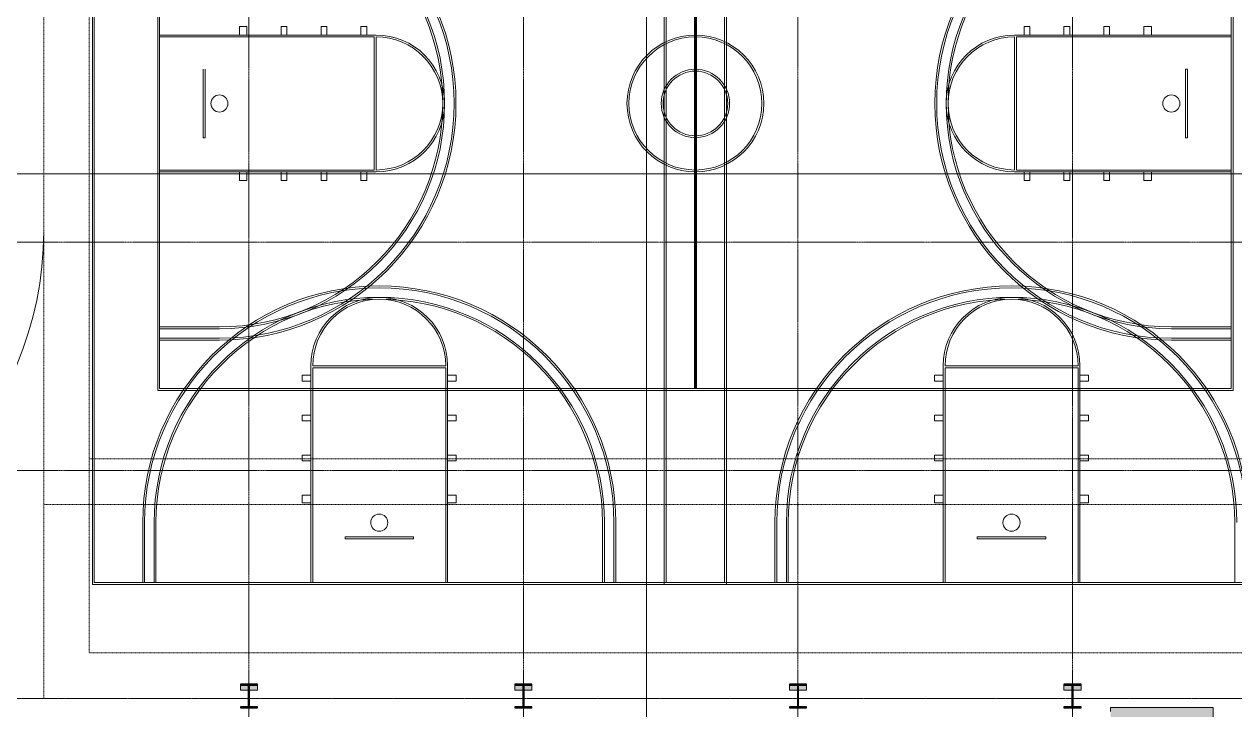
# Model space of a CAD drawing. Header units: inches. Extents: x 22110 to 26500, y -23046 to -20307.
# Drawn here: x 24583 to 25857, y -22362 to -21641 of the extents above; entities that cross this region are included whole.
import ezdxf

# ---------------------------------------------------------------- set-up
doc = ezdxf.new("R2010")
doc.units = ezdxf.units.IN
doc.header["$MEASUREMENT"] = 0
doc.linetypes.add('Dash 1_16_', pattern=[0.125, 0.0625, -0.0625])
doc.linetypes.add('Grid Line 1_2_', pattern=[0.875, 0.5, -0.125, 0.125, -0.125])
for name, color, linetype, lineweight in [('A-DETL', 90, 'Continuous', 9), ('G-ANNO-SYMB', 111, 'Continuous', 9), ('Q-CASE', 31, 'Continuous', 9), ('S-COLS', 52, 'Continuous', 9), ('S-GRID', 1, 'Continuous', 9)]:
    doc.layers.add(name, color=color, linetype=linetype, lineweight=lineweight)
pattern_1 = [(45, (0, 0), (-12.6713535, 12.6713535), []), (45, (0, 19.2), (-12.6713535, 12.6713535), [])]

# ---------------------------------------------------------------- blocks, each defined once
blk = doc.blocks.new('Casework 1 - Casework 1-456223-First Floor Plan')
at = {"layer": 'Q-CASE'}
h = blk.add_hatch(color=256, dxfattribs=at)
h.paths.add_polyline_path([(25750.4, -22590.7), (25750.4, -22371.6), (25834.4, -22371.6), (25834.4, -22347.6), (25726.4, -22347.6), (25726.4, -22590.7)], flags=0)
h.paths.add_polyline_path([(25810.4, -22590.7), (25834.4, -22590.7), (25834.4, -22419.6), (25810.4, -22419.6), (25810.4, -22550.5)], flags=0)
for p, q in [((25834.4, -22347.6), (25726.4, -22347.6)), ((25726.4, -22347.6), (25726.4, -22351.8)), ((25834.4, -22371.6), (25834.4, -22347.6)), ((25750.4, -22590.7), (25750.4, -22371.6)), ((25750.4, -22371.6), (25834.4, -22371.6)), ((25834.4, -22419.6), (25810.4, -22419.6)), ((25810.4, -22419.6), (25810.4, -22590.7)), ((25834.4, -22590.7), (25834.4, -22419.6))]:
    blk.add_line(p, q, dxfattribs=at)

msp = doc.modelspace()

# ---------------------------------------------------------------- hatches: boundary and pattern name
at = {"layer": 'S-COLS'}
h = msp.add_hatch(dxfattribs=at)
h.set_pattern_fill('FP_1', color=256, style=0, pattern_type=2)
h.set_pattern_definition(pattern_1)
h.paths.add_polyline_path([(24828.3902, -22336.1013), (24828.3902, -22334.848), (24810.3902, -22334.848), (24810.3902, -22336.1013)], flags=0)
h = msp.add_hatch(color=256, dxfattribs=at)
h.paths.add_polyline_path([(24818.7652, -22341.3061), (24818.7652, -22336.1013), (24810.3902, -22336.1013), (24810.3902, -22341.3061)], flags=0)
h.paths.add_polyline_path([(24828.3902, -22341.3061), (24828.3902, -22336.1013), (24820.0152, -22336.1013), (24820.0152, -22341.3061)], flags=0)
h = msp.add_hatch(dxfattribs=at)
h.set_pattern_fill('FP_1', color=256, style=0, pattern_type=2)
h.set_pattern_definition(pattern_1)
h.paths.add_polyline_path([(24820.0152, -22358.8028), (24820.0152, -22336.1013), (24818.7652, -22336.1013), (24818.7652, -22358.8028)], flags=0)
h = msp.add_hatch(dxfattribs=at)
h.set_pattern_fill('FP_1', color=256, style=0, pattern_type=2)
h.set_pattern_definition(pattern_1)
h.paths.add_polyline_path([(25117.3902, -22336.1013), (25117.3902, -22334.848), (25099.3902, -22334.848), (25099.3902, -22336.1013)], flags=0)
h = msp.add_hatch(color=256, dxfattribs=at)
h.paths.add_polyline_path([(25107.7652, -22341.3061), (25107.7652, -22336.1013), (25099.3902, -22336.1013), (25099.3902, -22341.3061)], flags=0)
h.paths.add_polyline_path([(25117.3902, -22341.3061), (25117.3902, -22336.1013), (25109.0152, -22336.1013), (25109.0152, -22341.3061)], flags=0)
h = msp.add_hatch(dxfattribs=at)
h.set_pattern_fill('FP_1', color=256, style=0, pattern_type=2)
h.set_pattern_definition(pattern_1)
h.paths.add_polyline_path([(25109.0152, -22358.8028), (25109.0152, -22336.1013), (25107.7652, -22336.1013), (25107.7652, -22358.8028)], flags=0)
h = msp.add_hatch(dxfattribs=at)
h.set_pattern_fill('FP_1', color=256, style=0, pattern_type=2)
h.set_pattern_definition(pattern_1)
h.paths.add_polyline_path([(25406.3902, -22336.1013), (25406.3902, -22334.848), (25388.3902, -22334.848), (25388.3902, -22336.1013), (25402.0712, -22336.1013)], flags=0)
h = msp.add_hatch(color=256, dxfattribs=at)
h.paths.add_polyline_path([(25402.0712, -22341.3061), (25406.3902, -22341.3061), (25406.3902, -22336.1013), (25398.0152, -22336.1013), (25398.0152, -22341.3061)], flags=0)
h.paths.add_polyline_path([(25396.7652, -22341.3061), (25396.7652, -22336.1013), (25388.3902, -22336.1013), (25388.3902, -22341.3061)], flags=0)
h = msp.add_hatch(dxfattribs=at)
h.set_pattern_fill('FP_1', color=256, style=0, pattern_type=2)
h.set_pattern_definition(pattern_1)
h.paths.add_polyline_path([(25398.0152, -22358.8028), (25398.0152, -22336.1013), (25396.7652, -22336.1013), (25396.7652, -22358.8028)], flags=0)
h = msp.add_hatch(dxfattribs=at)
h.set_pattern_fill('FP_1', color=256, style=0, pattern_type=2)
h.set_pattern_definition(pattern_1)
h.paths.add_polyline_path([(25695.3902, -22336.1013), (25695.3902, -22334.848), (25677.3902, -22334.848), (25677.3902, -22336.1013)], flags=0)
h = msp.add_hatch(color=256, dxfattribs=at)
h.paths.add_polyline_path([(25685.7652, -22341.3061), (25685.7652, -22336.1013), (25677.3902, -22336.1013), (25677.3902, -22341.3061)], flags=0)
h.paths.add_polyline_path([(25695.3902, -22341.3061), (25695.3902, -22336.1013), (25687.0152, -22336.1013), (25687.0152, -22341.3061)], flags=0)
h = msp.add_hatch(dxfattribs=at)
h.set_pattern_fill('FP_1', color=256, style=0, pattern_type=2)
h.set_pattern_definition(pattern_1)
h.paths.add_polyline_path([(25687.0152, -22358.8028), (25687.0152, -22336.1013), (25685.7652, -22336.1013), (25685.7652, -22358.8028)], flags=0)
h = msp.add_hatch(dxfattribs=at)
h.set_pattern_fill('FP_1', color=256, style=0, pattern_type=2)
h.set_pattern_definition(pattern_1)
h.paths.add_polyline_path([(24828.3902, -22360.0528), (24828.3902, -22358.8028), (24810.3902, -22358.8028), (24810.3902, -22360.0528)], flags=0)
h = msp.add_hatch(dxfattribs=at)
h.set_pattern_fill('FP_1', color=256, style=0, pattern_type=2)
h.set_pattern_definition(pattern_1)
h.paths.add_polyline_path([(25117.3902, -22360.0528), (25117.3902, -22358.8028), (25099.3902, -22358.8028), (25099.3902, -22360.0528)], flags=0)
h = msp.add_hatch(dxfattribs=at)
h.set_pattern_fill('FP_1', color=256, style=0, pattern_type=2)
h.set_pattern_definition(pattern_1)
h.paths.add_polyline_path([(25406.3902, -22360.0528), (25406.3902, -22358.8028), (25388.3902, -22358.8028), (25388.3902, -22360.0528), (25402.0712, -22360.0528)], flags=0)
h = msp.add_hatch(dxfattribs=at)
h.set_pattern_fill('FP_1', color=256, style=0, pattern_type=2)
h.set_pattern_definition(pattern_1)
h.paths.add_polyline_path([(25695.3902, -22360.0528), (25695.3902, -22358.8028), (25677.3902, -22358.8028), (25677.3902, -22360.0528)], flags=0)

# ---------------------------------------------------------------- linework, layer by layer
at = {"layer": 'A-DETL', "linetype": 'Dash 1_16_'}
for p, q in [((24603.3902, -21140.0528), (24603.3902, -22350.0528)), ((24651.3902, -21146.0528), (24651.3902, -22302.0528)), ((25927.3902, -22098.0528), (24651.3902, -22098.0528)), ((25975.3902, -22146.0528), (24603.3902, -22146.0528)), ((24651.3902, -22302.0528), (25927.3902, -22302.0528)), ((24603.3902, -22350.0528), (24818.7652, -22350.0528)), ((24820.0152, -22350.0528), (25107.7652, -22350.0528)), ((25109.0152, -22350.0528), (25396.7652, -22350.0528)), ((25398.0152, -22350.0528), (25685.7652, -22350.0528)), ((25687.0152, -22350.0528), (25970.3902, -22350.0528))]:
    msp.add_line(p, q, dxfattribs=at)
at = {"layer": 'A-DETL'}
for p, q in [((24654.6117, -21218.0528), (24654.6117, -22230.0528)), ((24656.6117, -21220.0528), (24656.6117, -22228.0528)), ((25256.6117, -21218.0528), (25256.6117, -22230.0528)), ((25258.6117, -21220.0528), (25258.6117, -22228.0528)), ((25320.1688, -21220.0528), (25320.1688, -22228.0528)), ((25322.1688, -21218.0528), (25322.1688, -22230.0528)), ((24723.3902, -21422.0528), (24723.3902, -22026.0528)), ((24725.3902, -21424.0528), (24725.3902, -22024.0528)), ((25288.3902, -21424.0528), (25288.3902, -22024.0528)), ((25289.3902, -21424.0528), (25289.3902, -22024.0528)), ((25290.3902, -21424.0528), (25290.3902, -22024.0528)), ((25853.3902, -22024.0528), (25853.3902, -21424.0528)), ((25855.3902, -22026.0528), (25855.3902, -21422.0528)), ((24809.3902, -21652.0528), (24809.3902, -21643.0528)), ((24817.3902, -21643.0528), (24809.3902, -21643.0528)), ((24817.3902, -21652.0528), (24817.3902, -21643.0528)), ((24853.3902, -21652.0528), (24853.3902, -21643.0528)), ((24859.3902, -21643.0528), (24853.3902, -21643.0528)), ((24859.3902, -21652.0528), (24859.3902, -21643.0528)), ((24895.3902, -21652.0528), (24895.3902, -21643.0528)), ((24901.3902, -21643.0528), (24895.3902, -21643.0528)), ((24901.3902, -21652.0528), (24901.3902, -21643.0528)), ((24937.3902, -21652.0528), (24937.3902, -21643.0528)), ((24943.3902, -21643.0528), (24937.3902, -21643.0528)), ((24943.3902, -21652.0528), (24943.3902, -21643.0528)), ((25635.3902, -21643.0528), (25641.3902, -21643.0528)), ((25635.3902, -21652.0528), (25635.3902, -21643.0528)), ((25641.3902, -21652.0528), (25641.3902, -21643.0528)), ((25677.3902, -21643.0528), (25683.3902, -21643.0528)), ((25677.3902, -21652.0528), (25677.3902, -21643.0528)), ((25683.3902, -21652.0528), (25683.3902, -21643.0528)), ((25719.3902, -21643.0528), (25725.3902, -21643.0528)), ((25719.3902, -21652.0528), (25719.3902, -21643.0528)), ((25725.3902, -21652.0528), (25725.3902, -21643.0528)), ((25761.3902, -21643.0528), (25769.3902, -21643.0528)), ((25761.3902, -21652.0528), (25761.3902, -21643.0528)), ((25769.3902, -21652.0528), (25769.3902, -21643.0528)), ((24953.3902, -21652.0528), (24725.3902, -21652.0528)), ((24951.3902, -21654.0528), (24725.3902, -21654.0528)), ((24951.3902, -21794.0528), (24951.3902, -21654.0528)), ((24953.3902, -21794.0528), (24953.3902, -21654.0528)), ((25625.3902, -21652.0528), (25853.3902, -21652.0528)), ((25625.3902, -21794.0528), (25625.3902, -21654.0528)), ((25627.3902, -21794.0528), (25627.3902, -21654.0528)), ((25627.3902, -21654.0528), (25853.3902, -21654.0528)), ((24771.3902, -21760.0528), (24771.3902, -21688.0528)), ((24773.3902, -21760.0528), (24773.3902, -21688.0528)), ((25805.3902, -21760.0528), (25805.3902, -21688.0528)), ((25805.3902, -21688.0528), (25807.3902, -21688.0528)), ((25807.3902, -21760.0528), (25807.3902, -21688.0528)), ((24773.3902, -21760.0528), (24771.3902, -21760.0528)), ((25805.3902, -21760.0528), (25807.3902, -21760.0528)), ((24951.3902, -21794.0528), (24725.3902, -21794.0528)), ((24953.3902, -21796.0528), (24725.3902, -21796.0528)), ((24809.3902, -21796.0528), (24809.3902, -21805.0528)), ((24817.3902, -21796.0528), (24817.3902, -21805.0528)), ((24853.3902, -21796.0528), (24853.3902, -21805.0528)), ((24859.3902, -21796.0528), (24859.3902, -21805.0528)), ((24895.3902, -21796.0528), (24895.3902, -21805.0528)), ((24901.3902, -21796.0528), (24901.3902, -21805.0528)), ((24937.3902, -21796.0528), (24937.3902, -21805.0528)), ((24943.3902, -21796.0528), (24943.3902, -21805.0528)), ((25625.3902, -21796.0528), (25853.3902, -21796.0528)), ((25627.3902, -21794.0528), (25853.3902, -21794.0528)), ((25635.3902, -21796.0528), (25635.3902, -21805.0528)), ((25641.3902, -21796.0528), (25641.3902, -21805.0528)), ((25677.3902, -21796.0528), (25677.3902, -21805.0528)), ((25683.3902, -21796.0528), (25683.3902, -21805.0528)), ((25719.3902, -21796.0528), (25719.3902, -21805.0528)), ((25725.3902, -21796.0528), (25725.3902, -21805.0528)), ((25761.3902, -21796.0528), (25761.3902, -21805.0528)), ((25769.3902, -21796.0528), (25769.3902, -21805.0528)), ((24817.3902, -21805.0528), (24809.3902, -21805.0528)), ((24859.3902, -21805.0528), (24853.3902, -21805.0528)), ((24901.3902, -21805.0528), (24895.3902, -21805.0528)), ((24943.3902, -21805.0528), (24937.3902, -21805.0528)), ((25635.3902, -21805.0528), (25641.3902, -21805.0528)), ((25677.3902, -21805.0528), (25683.3902, -21805.0528)), ((25719.3902, -21805.0528), (25725.3902, -21805.0528)), ((25761.3902, -21805.0528), (25769.3902, -21805.0528)), ((24788.3902, -21959.0528), (24725.3902, -21959.0528)), ((24788.3902, -21961.0528), (24725.3902, -21961.0528)), ((25790.3902, -21959.0528), (25853.3902, -21959.0528)), ((25790.3902, -21961.0528), (25853.3902, -21961.0528)), ((24788.3902, -21971.0528), (24725.3902, -21971.0528)), ((24788.3902, -21973.0528), (24725.3902, -21973.0528)), ((25790.3902, -21971.0528), (25853.3902, -21971.0528)), ((25790.3902, -21973.0528), (25853.3902, -21973.0528)), ((24884.6117, -22000.0528), (24884.6117, -22228.0528)), ((24886.6117, -22000.0528), (25026.6117, -22000.0528)), ((24886.6117, -22002.0528), (25026.6117, -22002.0528)), ((24886.6117, -22002.0528), (24886.6117, -22228.0528)), ((25026.6117, -22002.0528), (25026.6117, -22228.0528)), ((25028.6117, -22000.0528), (25028.6117, -22228.0528)), ((25550.1688, -22000.0528), (25550.1688, -22228.0528)), ((25692.1688, -22000.0528), (25552.1688, -22000.0528)), ((25692.1688, -22002.0528), (25552.1688, -22002.0528)), ((25552.1688, -22002.0528), (25552.1688, -22228.0528)), ((25692.1688, -22002.0528), (25692.1688, -22228.0528)), ((25694.1688, -22000.0528), (25694.1688, -22228.0528)), ((24875.6117, -22010.0528), (24875.6117, -22016.0528)), ((24884.6117, -22010.0528), (24875.6117, -22010.0528)), ((24884.6117, -22016.0528), (24875.6117, -22016.0528)), ((25028.6117, -22010.0528), (25037.6117, -22010.0528)), ((25028.6117, -22016.0528), (25037.6117, -22016.0528)), ((25037.6117, -22010.0528), (25037.6117, -22016.0528)), ((25541.1688, -22010.0528), (25541.1688, -22016.0528)), ((25550.1688, -22010.0528), (25541.1688, -22010.0528)), ((25550.1688, -22016.0528), (25541.1688, -22016.0528)), ((25694.1688, -22010.0528), (25703.1688, -22010.0528)), ((25694.1688, -22016.0528), (25703.1688, -22016.0528)), ((25703.1688, -22010.0528), (25703.1688, -22016.0528)), ((24723.3902, -22026.0528), (25855.3902, -22026.0528)), ((24725.3902, -22024.0528), (25853.3902, -22024.0528)), ((24875.6117, -22052.0528), (24875.6117, -22058.0528)), ((24884.6117, -22052.0528), (24875.6117, -22052.0528)), ((25028.6117, -22052.0528), (25037.6117, -22052.0528)), ((25037.6117, -22052.0528), (25037.6117, -22058.0528)), ((25541.1688, -22052.0528), (25541.1688, -22058.0528)), ((25550.1688, -22052.0528), (25541.1688, -22052.0528)), ((25694.1688, -22052.0528), (25703.1688, -22052.0528)), ((25703.1688, -22052.0528), (25703.1688, -22058.0528)), ((24884.6117, -22058.0528), (24875.6117, -22058.0528)), ((25028.6117, -22058.0528), (25037.6117, -22058.0528)), ((25550.1688, -22058.0528), (25541.1688, -22058.0528)), ((25694.1688, -22058.0528), (25703.1688, -22058.0528)), ((24875.6117, -22094.0528), (24875.6117, -22100.0528)), ((24884.6117, -22094.0528), (24875.6117, -22094.0528)), ((25028.6117, -22094.0528), (25037.6117, -22094.0528)), ((25037.6117, -22094.0528), (25037.6117, -22100.0528)), ((25541.1688, -22094.0528), (25541.1688, -22100.0528)), ((25550.1688, -22094.0528), (25541.1688, -22094.0528)), ((25694.1688, -22094.0528), (25703.1688, -22094.0528)), ((25703.1688, -22094.0528), (25703.1688, -22100.0528)), ((24884.6117, -22100.0528), (24875.6117, -22100.0528)), ((25028.6117, -22100.0528), (25037.6117, -22100.0528)), ((25550.1688, -22100.0528), (25541.1688, -22100.0528)), ((25694.1688, -22100.0528), (25703.1688, -22100.0528)), ((24875.6117, -22136.0528), (24875.6117, -22144.0528)), ((24884.6117, -22136.0528), (24875.6117, -22136.0528)), ((24884.6117, -22144.0528), (24875.6117, -22144.0528)), ((25028.6117, -22136.0528), (25037.6117, -22136.0528)), ((25028.6117, -22144.0528), (25037.6117, -22144.0528)), ((25037.6117, -22136.0528), (25037.6117, -22144.0528)), ((25541.1688, -22136.0528), (25541.1688, -22144.0528)), ((25550.1688, -22136.0528), (25541.1688, -22136.0528)), ((25550.1688, -22144.0528), (25541.1688, -22144.0528)), ((25694.1688, -22136.0528), (25703.1688, -22136.0528)), ((25694.1688, -22144.0528), (25703.1688, -22144.0528)), ((25703.1688, -22136.0528), (25703.1688, -22144.0528)), ((24707.6117, -22165.0528), (24707.6117, -22228.0528)), ((24709.6117, -22165.0528), (24709.6117, -22228.0528)), ((24719.6117, -22165.0528), (24719.6117, -22228.0528)), ((24721.6117, -22165.0528), (24721.6117, -22228.0528)), ((25191.6117, -22165.0528), (25191.6117, -22228.0528)), ((25193.6117, -22165.0528), (25193.6117, -22228.0528)), ((25203.6117, -22165.0528), (25203.6117, -22228.0528)), ((25205.6117, -22165.0528), (25205.6117, -22228.0528)), ((25373.1688, -22165.0528), (25373.1688, -22228.0528)), ((25375.1688, -22165.0528), (25375.1688, -22228.0528)), ((25385.1688, -22165.0528), (25385.1688, -22228.0528)), ((25387.1688, -22165.0528), (25387.1688, -22228.0528)), ((25857.1688, -22165.0528), (25857.1688, -22228.0528)), ((24920.6117, -22180.0528), (24992.6117, -22180.0528)), ((24920.6117, -22180.0528), (24920.6117, -22182.0528)), ((24920.6117, -22182.0528), (24992.6117, -22182.0528)), ((24992.6117, -22180.0528), (24992.6117, -22182.0528)), ((25658.1688, -22180.0528), (25586.1688, -22180.0528)), ((25586.1688, -22180.0528), (25586.1688, -22182.0528)), ((25658.1688, -22182.0528), (25586.1688, -22182.0528)), ((25658.1688, -22180.0528), (25658.1688, -22182.0528)), ((24654.6117, -22230.0528), (25924.1688, -22230.0528)), ((24656.6117, -22228.0528), (25922.1688, -22228.0528))]:
    msp.add_line(p, q, dxfattribs=at)
for centre, radius in [((25289.3902, -21724.0528), 72), ((25289.3902, -21724.0528), 70), ((25289.3902, -21724.0528), 36), ((25289.3902, -21724.0528), 34), ((24788.3902, -21724.0528), 9), ((25790.3902, -21724.0528), 9), ((24956.6117, -22165.0528), 9), ((25622.1688, -22165.0528), 9)]:
    msp.add_circle(centre, radius, dxfattribs=at)
for centre, radius, start, end in [((24788.3902, -21724.0528), 249, 0, 90), ((24788.3902, -21724.0528), 247, 0, 90), ((25790.3902, -21724.0528), 249, 90, 180), ((25790.3902, -21724.0528), 247, 90, 180), ((24788.3902, -21724.0528), 237, 0, 90), ((24788.3902, -21724.0528), 235, 0, 90), ((25790.3902, -21724.0528), 237, 90, 180), ((25790.3902, -21724.0528), 235, 90, 180), ((24953.3902, -21724.0528), 72, 270, 90), ((24953.3902, -21724.0528), 70, 270, 90), ((25625.3902, -21724.0528), 72, 90, 270), ((25625.3902, -21724.0528), 70, 90, 270), ((24788.3902, -21724.0528), 247, 270, 0), ((24788.3902, -21724.0528), 249, 270, 0), ((24788.3902, -21724.0528), 235, 270, 0), ((24788.3902, -21724.0528), 237, 270, 0), ((25790.3902, -21724.0528), 249, 180, 270), ((25790.3902, -21724.0528), 247, 180, 270), ((25790.3902, -21724.0528), 237, 180, 270), ((25790.3902, -21724.0528), 235, 180, 270), ((24243.3902, -21858.8028), 360, 270, 0), ((24956.6117, -22165.0528), 249, 90, 180), ((24956.6117, -22165.0528), 249, 360, 90), ((25622.1688, -22165.0528), 249, 90, 180), ((25622.1688, -22165.0528), 249, 0, 90), ((24956.6117, -22165.0528), 247, 90, 180), ((24956.6117, -22165.0528), 237, 90, 180), ((24956.6117, -22165.0528), 235, 90, 180), ((24956.6117, -22000.0528), 72, 0, 180), ((24956.6117, -22000.0528), 70, 0, 180), ((24956.6117, -22165.0528), 247, 360, 90), ((24956.6117, -22165.0528), 237, 360, 90), ((24956.6117, -22165.0528), 235, 360, 90), ((25622.1688, -22165.0528), 247, 90, 180), ((25622.1688, -22165.0528), 237, 90, 180), ((25622.1688, -22165.0528), 235, 90, 180), ((25622.1688, -22000.0528), 72, 0, 180), ((25622.1688, -22000.0528), 70, 360, 180), ((25622.1688, -22165.0528), 247, 0, 90), ((25622.1688, -22165.0528), 237, 0, 90), ((25622.1688, -22165.0528), 235, 0, 90)]:
    msp.add_arc(centre, radius, start, end, dxfattribs=at)
at = {"layer": 'G-ANNO-SYMB'}
for p, q in [((25238.0948, -20555.1008), (25238.0948, -23033.8711)), ((26318.0506, -21798.1207), (22271.0486, -21798.1207))]:
    msp.add_line(p, q, dxfattribs=at)
at = {"layer": 'S-COLS', "lineweight": 30}
for p, q in [((24828.3902, -22334.848), (24810.3902, -22334.848)), ((24810.3902, -22334.848), (24810.3902, -22336.1013)), ((24810.3902, -22336.1013), (24828.3902, -22336.1013)), ((24820.0152, -22336.1013), (24818.7652, -22336.1013)), ((24818.7652, -22336.1013), (24818.7652, -22358.8028)), ((24820.0152, -22358.8028), (24820.0152, -22336.1013)), ((24828.3902, -22336.1013), (24828.3902, -22334.848)), ((25117.3902, -22334.848), (25099.3902, -22334.848)), ((25099.3902, -22334.848), (25099.3902, -22336.1013)), ((25099.3902, -22336.1013), (25117.3902, -22336.1013)), ((25109.0152, -22336.1013), (25107.7652, -22336.1013)), ((25107.7652, -22336.1013), (25107.7652, -22358.8028)), ((25109.0152, -22358.8028), (25109.0152, -22336.1013)), ((25117.3902, -22336.1013), (25117.3902, -22334.848)), ((25406.3902, -22334.848), (25388.3902, -22334.848)), ((25388.3902, -22334.848), (25388.3902, -22336.1013)), ((25388.3902, -22336.1013), (25406.3902, -22336.1013)), ((25398.0152, -22336.1013), (25396.7652, -22336.1013)), ((25396.7652, -22336.1013), (25396.7652, -22358.8028)), ((25398.0152, -22358.8028), (25398.0152, -22336.1013)), ((25406.3902, -22336.1013), (25406.3902, -22334.848)), ((25695.3902, -22334.848), (25677.3902, -22334.848)), ((25677.3902, -22334.848), (25677.3902, -22336.1013)), ((25677.3902, -22336.1013), (25695.3902, -22336.1013)), ((25687.0152, -22336.1013), (25685.7652, -22336.1013)), ((25685.7652, -22336.1013), (25685.7652, -22358.8028)), ((25687.0152, -22358.8028), (25687.0152, -22336.1013)), ((25695.3902, -22336.1013), (25695.3902, -22334.848)), ((24810.3902, -22358.8028), (24810.3902, -22360.0528)), ((24828.3902, -22358.8028), (24810.3902, -22358.8028)), ((24810.3902, -22360.0528), (24828.3902, -22360.0528)), ((24818.7652, -22358.8028), (24820.0152, -22358.8028)), ((24828.3902, -22360.0528), (24828.3902, -22358.8028)), ((25099.3902, -22358.8028), (25099.3902, -22360.0528)), ((25117.3902, -22358.8028), (25099.3902, -22358.8028)), ((25099.3902, -22360.0528), (25117.3902, -22360.0528)), ((25107.7652, -22358.8028), (25109.0152, -22358.8028)), ((25117.3902, -22360.0528), (25117.3902, -22358.8028)), ((25388.3902, -22358.8028), (25388.3902, -22360.0528)), ((25406.3902, -22358.8028), (25388.3902, -22358.8028)), ((25388.3902, -22360.0528), (25406.3902, -22360.0528)), ((25396.7652, -22358.8028), (25398.0152, -22358.8028)), ((25406.3902, -22360.0528), (25406.3902, -22358.8028)), ((25677.3902, -22358.8028), (25677.3902, -22360.0528)), ((25695.3902, -22358.8028), (25677.3902, -22358.8028)), ((25677.3902, -22360.0528), (25695.3902, -22360.0528)), ((25685.7652, -22358.8028), (25687.0152, -22358.8028)), ((25695.3902, -22360.0528), (25695.3902, -22358.8028))]:
    msp.add_line(p, q, dxfattribs=at)
at = {"layer": 'S-COLS'}
for p, q in [((24810.3902, -22336.1013), (24810.3902, -22341.3061)), ((24828.3902, -22336.1013), (24828.3902, -22341.3061)), ((25099.3902, -22336.1013), (25099.3902, -22341.3061)), ((25117.3902, -22336.1013), (25117.3902, -22341.3061)), ((25388.3902, -22336.1013), (25388.3902, -22341.3061)), ((25406.3902, -22336.1013), (25406.3902, -22341.3061)), ((25677.3902, -22336.1013), (25677.3902, -22341.3061)), ((25695.3902, -22336.1013), (25695.3902, -22341.3061)), ((24818.7652, -22341.3061), (24810.3902, -22341.3061)), ((24828.3902, -22341.3061), (24820.0152, -22341.3061)), ((25107.7652, -22341.3061), (25099.3902, -22341.3061)), ((25117.3902, -22341.3061), (25109.0152, -22341.3061)), ((25396.7652, -22341.3061), (25388.3902, -22341.3061)), ((25406.3902, -22341.3061), (25398.0152, -22341.3061)), ((25685.7652, -22341.3061), (25677.3902, -22341.3061)), ((25695.3902, -22341.3061), (25687.0152, -22341.3061))]:
    msp.add_line(p, q, dxfattribs=at)
at = {"layer": 'S-GRID', "linetype": 'Grid Line 1_2_'}
for p, q in [((24819.3902, -22848.2095), (24819.3902, -20371.4957)), ((25108.3902, -22848.2095), (25108.3902, -20371.4957)), ((25397.3902, -22848.2095), (25397.3902, -20371.4957)), ((25686.3902, -22848.2095), (25686.3902, -20371.4957)), ((26354.2793, -21870.0528), (22188.0674, -21870.0528)), ((26354.2793, -22110.0528), (22188.0674, -22110.0528)), ((26354.2793, -22350.0528), (22188.0674, -22350.0528))]:
    msp.add_line(p, q, dxfattribs=at)

# ---------------------------------------------------------------- block references
at = {"layer": 'Q-CASE'}
msp.add_blockref('Casework 1 - Casework 1-456223-First Floor Plan', (0, -12), dxfattribs=at)

doc.saveas('drawing.dxf')
